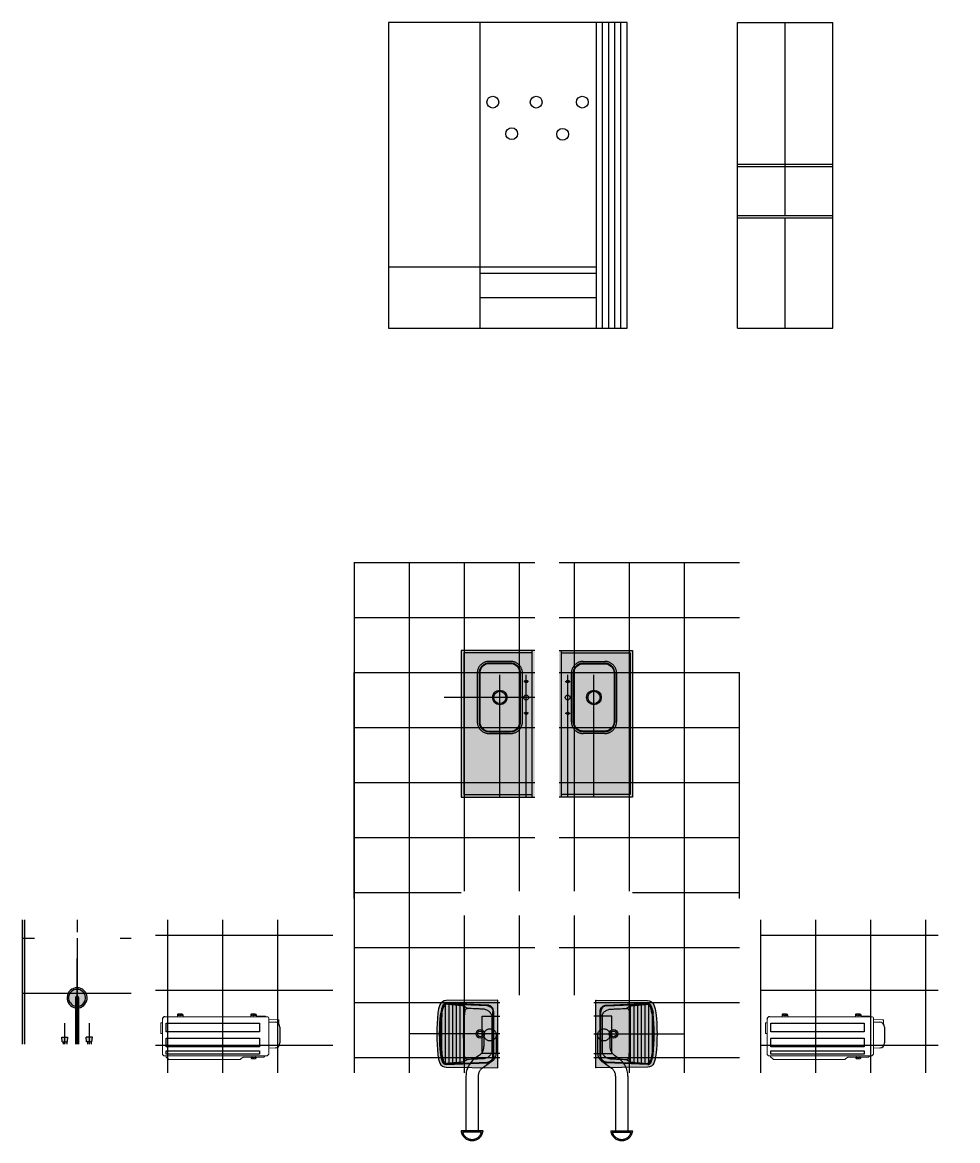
# Model space of a CAD drawing. Header units: millimetres. Extents: x -16.5 to 79.8, y -29.3 to 65.7.
# Drawn here: x -4.29 to 3.36, y -8.5 to 0.64 of the extents above; entities that cross this region are included whole.
import ezdxf

# ---------------------------------------------------------------- set-up
doc = ezdxf.new("R2010")
doc.units = ezdxf.units.MM
doc.header["$LTSCALE"] = 20
doc.linetypes.add('HIDDEN', pattern=[0.375, 0.25, -0.125])
for name, color, linetype in [('00 - ARQ-STA - FOLHA', 5, 'Continuous'), ('Arco-Condensadora', 3, 'Continuous'), ('ARQ-STA - MOBILIÁRIO_GERAL', 251, 'Continuous'), ('ARQ-STA - PISO', 1, 'Continuous'), ('ARQ-STA - PISOS_APARTAMENTOS - BANHEIROS', 8, 'Continuous')]:
    doc.layers.add(name, color=color, linetype=linetype)

# ---------------------------------------------------------------- blocks, each defined once
blk = doc.blocks.new('COND 31.000')
at = {"layer": 'Arco-Condensadora', "color": 8, "linetype": 'Continuous', "lineweight": 5}
for p, q in [((-0.0902, 0.1927), (-0.0902, -0.1003)), ((-0.0798, 0.2072), (-0.0889, 0.1962)), ((0.7679, 0.2094), (-0.0749, 0.2094)), ((-0.0521, 0.2173), (-0.0565, 0.2112)), ((0.1198, 0.2186), (-0.0486, 0.2186)), ((0.0116, 0.2222), (0.0116, 0.2186)), ((0.0216, 0.2322), (0.0485, 0.2322)), ((0.0216, 0.2212), (0.0485, 0.2212)), ((0.0585, 0.2222), (0.0585, 0.2186)), ((0.1395, 0.2344), (0.1198, 0.2186)), ((0.721, 0.2397), (0.1527, 0.2397)), ((0.6947, 0.2397), (0.6951, 0.2397)), ((0.7342, 0.2344), (0.7508, 0.2199)), ((0.7513, 0.2186), (0.7517, 0.2098)), ((0.7798, 0.1976), (0.7728, 0.2072)), ((0.7811, -0.0906), (0.7811, 0.1936)), ((-0.0902, 0.1453), (-0.1416, 0.1436)), ((0.7908, 0.0252), (0.7811, 0.0252)), ((0.7938, -0.0591), (0.7938, 0.0222)), ((-0.171, -0.0515), (-0.171, -0.0849)), ((-0.1706, -0.0853), (-0.1618, -0.0857)), ((-0.1618, -0.0857), (-0.0902, -0.0879)), ((-0.1416, -0.066), (-0.0902, -0.0678)), ((0.7811, -0.0621), (0.7908, -0.0621)), ((-0.0802, -0.1103), (0.7609, -0.1103)), ((-0.0609, -0.1151), (-0.0657, -0.1103)), ((-0.0609, -0.1151), (0.0116, -0.1151)), ((0.0116, -0.1258), (0.0116, -0.1103)), ((0.0216, -0.1248), (0.0485, -0.1248)), ((0.0216, -0.1358), (0.0485, -0.1358)), ((0.0585, -0.1258), (0.0585, -0.1103)), ((0.6113, -0.1258), (0.6113, -0.1103)), ((0.6213, -0.1248), (0.6482, -0.1248)), ((0.6213, -0.1358), (0.6482, -0.1358)), ((0.6582, -0.1258), (0.6582, -0.1103))]:
    blk.add_line(p, q, dxfattribs=at)
at = {"layer": 'Arco-Condensadora', "color": 8}
blk.add_line((-0.1802, -0.026), (-0.1802, 0.1036), dxfattribs=at)
for points in [[(0.7511, 0.169), (-0.0131, 0.169), (-0.0131, 0.1954), (0.7511, 0.1954)], [(0.7511, 0.0638), (-0.0131, 0.0638), (-0.0131, 0.1354), (0.7511, 0.1354)], [(0.7511, -0.0588), (-0.0131, -0.0588), (-0.0131, 0.0128), (0.7511, 0.0128)]]:
    blk.add_lwpolyline(points, close=True, dxfattribs=at)
at = {"layer": 'Arco-Condensadora', "color": 8, "linetype": 'Continuous', "lineweight": 5}
for points in [[(0.6872, 0.2397), (0.6886, 0.2397), (0.6907, 0.2397)], [(0.6907, 0.2397), (0.6921, 0.2397)], [(0.6921, 0.2397), (0.6929, 0.2397)], [(0.6929, 0.2397), (0.6943, 0.2397)], [(0.6943, 0.2397), (0.6951, 0.2397)], [(0.6951, 0.2397), (0.6991, 0.2397)], [(0.6991, 0.2397), (0.7008, 0.2397)], [(0.7008, 0.2397), (0.7026, 0.2397)], [(0.7026, 0.2397), (0.7048, 0.2397)], [(0.7048, 0.2397), (0.7065, 0.2397)], [(0.7065, 0.2397), (0.7083, 0.2397)]]:
    blk.add_lwpolyline(points, dxfattribs=at)
at = {"layer": 'Arco-Condensadora', "color": 8}
for centre, radius in [((0.02, 0.2212), 0.0035), ((0.05, 0.2212), 0.0035), ((0.02, -0.1248), 0.0035), ((0.035, -0.1248), 0.006), ((0.05, -0.1248), 0.0035), ((0.6198, -0.1248), 0.0035), ((0.6348, -0.1248), 0.006), ((0.6498, -0.1248), 0.0035)]:
    blk.add_circle(centre, radius, dxfattribs=at)
at = {"layer": 'Arco-Condensadora', "color": 8, "linetype": 'Continuous', "lineweight": 5}
for centre, radius, start, end in [((0.0216, 0.2222), 0.01, 90, 180), ((0.0485, 0.2222), 0.01, 0, 90), ((0.7908, 0.0222), 0.003, 0, 90), ((0.7908, -0.0591), 0.003, 270, 0), ((-0.0802, -0.1003), 0.01, 180, 270), ((0.0216, -0.1258), 0.01, 180, 270), ((0.0485, -0.1258), 0.01, 270, 0), ((0.6213, -0.1258), 0.01, 180, 270), ((0.6482, -0.1258), 0.01, 270, 0)]:
    blk.add_arc(centre, radius, start, end, dxfattribs=at)
at = {"layer": 'Arco-Condensadora', "color": 8}
for centre, radius, start, end in [((0.035, 0.2212), 0.006, 334.40406, 205.59594), ((-0.1402, 0.1036), 0.04, 91.97493, 180), ((-0.1402, -0.026), 0.04, 180, 268.04193), ((0.7611, -0.0903), 0.02, 269.58263, 359.15817)]:
    blk.add_arc(centre, radius, start, end, dxfattribs=at)
at = {"layer": 'Arco-Condensadora', "color": 8, "linetype": 'Continuous', "lineweight": 5}
for points in [[(-0.0902, 0.1927), (-0.0902, 0.1941), (-0.0898, 0.1954), (-0.0889, 0.1962)], [(-0.0798, 0.2072), (-0.0785, 0.2085), (-0.0767, 0.2094), (-0.0749, 0.2094)], [(-0.0798, 0.2072), (-0.0798, 0.2072), (-0.0793, 0.2076), (-0.0793, 0.2076)], [(-0.0565, 0.2112), (-0.0574, 0.2098), (-0.0587, 0.2094), (-0.06, 0.2094)], [(-0.0521, 0.2173), (-0.0513, 0.2182), (-0.05, 0.2186), (-0.0486, 0.2186)], [(0.1395, 0.2344), (0.143, 0.2379), (0.1478, 0.2397), (0.1527, 0.2397)], [(0.721, 0.2397), (0.7258, 0.2397), (0.7302, 0.2379), (0.7342, 0.2344)], [(0.7508, 0.2199), (0.7513, 0.2195), (0.7513, 0.2191), (0.7513, 0.2186)], [(0.7517, 0.2098), (0.7517, 0.2098), (0.7513, 0.2094), (0.7513, 0.2094)], [(0.7679, 0.2094), (0.7697, 0.2094), (0.7714, 0.2085), (0.7728, 0.2072)], [(0.7798, 0.1976), (0.7807, 0.1962), (0.7811, 0.1949), (0.7811, 0.1936)], [(-0.1706, -0.0853), (-0.1706, -0.0853), (-0.171, -0.0849), (-0.171, -0.0849)]]:
    blk.add_open_spline(points, degree=3, dxfattribs=at)
blk = doc.blocks.new('MS - L1A - PRE - TOB - TIPO_1_AO_16 - MOBILIÁRIO - LAYOUT_GERAL')
at = {"layer": 'ARQ-STA - MOBILIÁRIO_GERAL'}
h = blk.add_hatch(color=255, dxfattribs=at)
h.dxf.hatch_style = 1
h.paths.add_polyline_path([(3319.4768, 1265.5163), (3320.0768, 1265.5163), (3320.0768, 1266.7163), (3319.4768, 1266.7163)])
h = blk.add_hatch(color=255, dxfattribs=at)
h.dxf.hatch_style = 1
h.paths.add_polyline_path([(3320.8766, 1265.5163), (3320.2766, 1265.5163), (3320.2766, 1266.7163), (3320.8766, 1266.7163)])
h = blk.add_hatch(color=255, dxfattribs=at)
h.dxf.hatch_style = 1
h.paths.add_polyline_path([(3315.9068, 1263.4963), (3315.8868, 1263.4963), (3315.8868, 1264.5113), (3315.9068, 1264.5113)])
edge = h.paths.add_edge_path()
edge.add_line((3316.3222, 1263.4963), (3316.3465, 1263.4963))
edge.add_line((3316.3465, 1263.4963), (3316.3465, 1263.7925))
edge.add_arc((3316.3343, 1263.8741), 0.0825, 278.48007, 621.51993)
edge.add_line((3316.3222, 1263.7925), (3316.3222, 1263.4963))
h.paths.add_polyline_path([(3316.4193, 1263.4963), (3316.4193, 1263.5137), (3316.4125, 1263.5137), (3316.4097, 1263.5537), (3316.4596, 1263.5537), (3316.4561, 1263.5137), (3316.4493, 1263.5137), (3316.4493, 1263.4963)])
h.paths.add_polyline_path([(3316.2194, 1263.4963), (3316.2494, 1263.4963), (3316.2494, 1263.5137), (3316.2562, 1263.5137), (3316.259, 1263.5537), (3316.2091, 1263.5537), (3316.2126, 1263.5137), (3316.2194, 1263.5137)])
h.paths.add_polyline_path([(3324.4666, 1263.4963), (3324.4466, 1263.4963), (3324.4466, 1264.5113), (3324.4666, 1264.5113)])
h.paths.add_polyline_path([(3324.1041, 1263.4963), (3324.1041, 1263.5137), (3324.0973, 1263.5137), (3324.0945, 1263.5537), (3324.1443, 1263.5537), (3324.1409, 1263.5137), (3324.1341, 1263.5137), (3324.1341, 1263.4963)])
edge = h.paths.add_edge_path()
edge.add_line((3324.0069, 1263.4963), (3324.0313, 1263.4963))
edge.add_line((3324.0313, 1263.4963), (3324.0313, 1263.7925))
edge.add_arc((3324.0191, 1263.8741), 0.0825, 278.48007, 621.51993)
edge.add_line((3324.0069, 1263.7925), (3324.0069, 1263.4963))
h.paths.add_polyline_path([(3323.9041, 1263.4963), (3323.9341, 1263.4963), (3323.9341, 1263.5137), (3323.9409, 1263.5137), (3323.9438, 1263.5537), (3323.8939, 1263.5537), (3323.8973, 1263.5137), (3323.9041, 1263.5137)])
h = blk.add_hatch(color=255, dxfattribs=at)
h.dxf.hatch_style = 1
h.paths.add_polyline_path([(3319.3534, 1263.8513, 0.299367), (3319.3019, 1263.8168, 0.073835), (3319.2849, 1263.7508, 0.052168), (3319.2849, 1263.4068, 0.073835), (3319.3019, 1263.3408, 0.299367), (3319.3534, 1263.3063), (3319.7746, 1263.3028, 0.416631), (3319.7767, 1263.3049), (3319.7767, 1263.8527, 0.416631), (3319.7746, 1263.8547)])
h = blk.add_hatch(color=255, dxfattribs=at)
h.dxf.hatch_style = 1
h.paths.add_polyline_path([(3321, 1263.8513, -0.299367), (3321.0515, 1263.8168, -0.073835), (3321.0685, 1263.7508, -0.052168), (3321.0685, 1263.4068, -0.073835), (3321.0515, 1263.3408, -0.299367), (3321, 1263.3063), (3320.5788, 1263.3028, -0.416631), (3320.5767, 1263.3049), (3320.5767, 1263.8527, -0.416631), (3320.5788, 1263.8547)])
at = {"layer": 'ARQ-STA - MOBILIÁRIO_GERAL', "linetype": 'HIDDEN', "ltscale": 0.2}
for p, q in [((3316.3343, 1263.4963), (3316.3343, 1264.1963)), ((3319.7917, 1263.5788), (3319.0567, 1263.5788)), ((3320.5617, 1263.5788), (3321.2967, 1263.5788))]:
    blk.add_line(p, q, dxfattribs=at)
at = {"layer": 'ARQ-STA - MOBILIÁRIO_GERAL'}
for p, q in [((3316.3222, 1263.8763), (3316.3222, 1263.4963)), ((3316.3465, 1263.8763), (3316.3465, 1263.4963)), ((3319.3456, 1263.8197), (3319.3456, 1263.3379)), ((3319.6902, 1263.8088), (3319.3518, 1263.8235)), ((3319.6904, 1263.8149), (3319.3521, 1263.8297)), ((3319.3756, 1263.8198), (3319.3756, 1263.3378)), ((3319.4056, 1263.8171), (3319.4056, 1263.3404)), ((3319.4356, 1263.8144), (3319.4356, 1263.3431)), ((3319.4656, 1263.8118), (3319.4656, 1263.3458)), ((3319.4956, 1263.8076), (3319.4956, 1263.35)), ((3320.663, 1263.8149), (3321.0013, 1263.8297)), ((3320.6633, 1263.8088), (3321.0016, 1263.8235)), ((3320.8579, 1263.8076), (3320.8579, 1263.35)), ((3320.8879, 1263.8118), (3320.8879, 1263.3458)), ((3320.9179, 1263.8144), (3320.9179, 1263.3431)), ((3320.9479, 1263.8171), (3320.9479, 1263.3404)), ((3320.9779, 1263.8198), (3320.9779, 1263.3378)), ((3321.0079, 1263.8197), (3321.0079, 1263.3379)), ((3319.3156, 1263.7146), (3319.3156, 1263.443)), ((3319.7353, 1263.397), (3319.7353, 1263.7605)), ((3319.7415, 1263.397), (3319.7415, 1263.7605)), ((3320.6119, 1263.397), (3320.6119, 1263.7605)), ((3320.6181, 1263.397), (3320.6181, 1263.7605)), ((3321.0379, 1263.7146), (3321.0379, 1263.443)), ((3316.2126, 1263.5137), (3316.2091, 1263.5537)), ((3316.2091, 1263.5537), (3316.259, 1263.5537)), ((3316.2126, 1263.5137), (3316.2562, 1263.5137)), ((3316.2194, 1263.5137), (3316.2194, 1263.4963)), ((3316.2494, 1263.5137), (3316.2494, 1263.4963)), ((3316.2562, 1263.5137), (3316.259, 1263.5537)), ((3316.4125, 1263.5137), (3316.4097, 1263.5537)), ((3316.4596, 1263.5537), (3316.4097, 1263.5537)), ((3316.4561, 1263.5137), (3316.4125, 1263.5137)), ((3316.4193, 1263.5137), (3316.4193, 1263.4963)), ((3316.4493, 1263.5137), (3316.4493, 1263.4963)), ((3316.4561, 1263.5137), (3316.4596, 1263.5537)), ((3319.3518, 1263.334), (3319.6902, 1263.3488)), ((3319.3521, 1263.3279), (3319.6904, 1263.3426)), ((3321.0013, 1263.3279), (3320.663, 1263.3426)), ((3321.0016, 1263.334), (3320.6633, 1263.3488))]:
    blk.add_line(p, q, dxfattribs=at)
at = {"layer": 'ARQ-STA - MOBILIÁRIO_GERAL', "linetype": 'HIDDEN', "ltscale": 0.1}
for p, q in [((3319.7917, 1263.5788), (3319.4242, 1263.5788)), ((3320.5617, 1263.5788), (3320.9292, 1263.5788))]:
    blk.add_line(p, q, dxfattribs=at)
at = {"layer": 'ARQ-STA - MOBILIÁRIO_GERAL'}
for points in [[(3320.0768, 1266.7163), (3319.4768, 1266.7163), (3319.4768, 1265.5163), (3320.0768, 1265.5163)], [(3320.0568, 1265.5163), (3320.0568, 1266.7162)], [(3320.2766, 1266.7163), (3320.8766, 1266.7163), (3320.8766, 1265.5163), (3320.2766, 1265.5163)], [(3320.2966, 1265.5163), (3320.2966, 1266.7162)], [(3320.0566, 1266.6963), (3319.4968, 1266.6963), (3319.4968, 1265.5363), (3320.0568, 1265.5363)], [(3320.2968, 1266.6963), (3320.8566, 1266.6963), (3320.8566, 1265.5363), (3320.2966, 1265.5363)], [(3315.8868, 1263.4963), (3315.8868, 1264.5113)], [(3315.9068, 1263.4963), (3315.9068, 1264.5113)], [(3319.7258, 1263.7313), (3319.7258, 1263.4263)], [(3320.6277, 1263.7313), (3320.6277, 1263.4263)]]:
    blk.add_lwpolyline(points, dxfattribs=at)
at = {"layer": 'ARQ-STA - MOBILIÁRIO_GERAL', "linetype": 'HIDDEN', "ltscale": 0.2}
for points in [[(3319.7918, 1265.5163), (3319.7918, 1266.7163)], [(3320.0068, 1265.5163), (3320.0068, 1266.7163)], [(3320.3466, 1265.5163), (3320.3466, 1266.7163)], [(3320.5616, 1265.5163), (3320.5616, 1266.7163)], [(3320.0767, 1266.3313), (3319.3367, 1266.3313)], [(3319.7918, 1263.4189), (3319.6468, 1263.4189), (3319.6468, 1263.7239), (3319.7919, 1263.7239)], [(3320.5617, 1263.4189), (3320.7067, 1263.4189), (3320.7067, 1263.7239), (3320.5616, 1263.7239)], [(3316.2341, 1263.4963), (3316.2341, 1263.6663)], [(3316.4346, 1263.4963), (3316.4346, 1263.6663)]]:
    blk.add_lwpolyline(points, dxfattribs=at)
for points in [[(3319.6068, 1266.5294), (3319.6068, 1266.133, 0.414214), (3319.7036, 1266.0362), (3319.88, 1266.0362, 0.414214), (3319.9768, 1266.133), (3319.9768, 1266.5294, 0.414214), (3319.88, 1266.6262), (3319.7036, 1266.6262, 0.414214)], [(3319.6218, 1266.5294), (3319.6218, 1266.133, 0.414214), (3319.7036, 1266.0512), (3319.88, 1266.0512, 0.414214), (3319.9618, 1266.133), (3319.9618, 1266.5294, 0.414214), (3319.88, 1266.6112), (3319.7036, 1266.6112, 0.414214)], [(3320.7466, 1266.5294), (3320.7466, 1266.133, -0.414214), (3320.6498, 1266.0362), (3320.4734, 1266.0362, -0.414214), (3320.3766, 1266.133), (3320.3766, 1266.5294, -0.414214), (3320.4734, 1266.6262), (3320.6498, 1266.6262, -0.414214)], [(3320.7316, 1266.5294), (3320.7316, 1266.133, -0.414214), (3320.6498, 1266.0512), (3320.4734, 1266.0512, -0.414214), (3320.3916, 1266.133), (3320.3916, 1266.5294, -0.414214), (3320.4734, 1266.6112), (3320.6498, 1266.6112, -0.414214)]]:
    blk.add_lwpolyline(points, format="xyb", close=True, dxfattribs=at)
at = {"layer": 'ARQ-STA - MOBILIÁRIO_GERAL'}
for points in [[(3319.6268, 1266.5294), (3319.6268, 1266.133, 0.414214), (3319.7036, 1266.0562), (3319.88, 1266.0562, 0.414214), (3319.9568, 1266.133), (3319.9568, 1266.5294, 0.414214), (3319.88, 1266.6062), (3319.7036, 1266.6062, 0.414214)], [(3320.7266, 1266.5294), (3320.7266, 1266.133, -0.414214), (3320.6498, 1266.0562), (3320.4734, 1266.0562, -0.414214), (3320.3966, 1266.133), (3320.3966, 1266.5294, -0.414214), (3320.4734, 1266.6062), (3320.6498, 1266.6062, -0.414214)]]:
    blk.add_lwpolyline(points, format="xyb", close=True, dxfattribs=at)
at = {"layer": 'ARQ-STA - MOBILIÁRIO_GERAL', "linetype": 'HIDDEN', "ltscale": 0.1}
for points in [[(3320.0268, 1266.4612), (3319.9868, 1266.4612)], [(3320.3266, 1266.4612), (3320.3666, 1266.4612)], [(3320.0268, 1266.2012), (3319.9868, 1266.2012)], [(3320.3266, 1266.2012), (3320.3666, 1266.2012)]]:
    blk.add_lwpolyline(points, dxfattribs=at)
at = {"layer": 'ARQ-STA - MOBILIÁRIO_GERAL'}
for points in [[(3319.7767, 1263.3049), (3319.7767, 1263.8485), (3319.7767, 1263.8527, 0.416631), (3319.7746, 1263.8547), (3319.3534, 1263.8513, 0.299367), (3319.3019, 1263.8168, 0.073835), (3319.2849, 1263.7508, 0.052168), (3319.2849, 1263.4068, 0.073835), (3319.3019, 1263.3408, 0.299367), (3319.3534, 1263.3063), (3319.7746, 1263.3028, 0.416631), (3319.7767, 1263.3049)], [(3320.5767, 1263.3049), (3320.5767, 1263.8485), (3320.5767, 1263.8527, -0.416631), (3320.5788, 1263.8547), (3321, 1263.8513, -0.299367), (3321.0515, 1263.8168, -0.073835), (3321.0685, 1263.7508, -0.052168), (3321.0685, 1263.4068, -0.073835), (3321.0515, 1263.3408, -0.299367), (3321, 1263.3063), (3320.5788, 1263.3028, -0.416631), (3320.5767, 1263.3049)]]:
    blk.add_lwpolyline(points, format="xyb", dxfattribs=at)
at = {"layer": 'ARQ-STA - MOBILIÁRIO_GERAL', "linetype": 'HIDDEN', "ltscale": 0.5}
for points in [[(3319.6617, 1263.5788), (3319.6617, 1263.4755, -0.243666), (3319.625, 1263.4047), (3319.5909, 1263.3806, 0.243666), (3319.5147, 1263.2336), (3319.5147, 1262.7863)], [(3319.7617, 1263.5788), (3319.7617, 1263.4202, -0.243666), (3319.7278, 1263.3549), (3319.6486, 1263.2989, 0.243666), (3319.6147, 1263.2336), (3319.6147, 1262.7863)], [(3320.5918, 1263.5788), (3320.5918, 1263.4202, 0.243666), (3320.6256, 1263.3549), (3320.7048, 1263.2989, -0.243666), (3320.7387, 1263.2336), (3320.7387, 1262.7863)], [(3320.6918, 1263.5788), (3320.6918, 1263.4755, 0.243666), (3320.7284, 1263.4047), (3320.7625, 1263.3806, -0.243666), (3320.8387, 1263.2336), (3320.8387, 1262.7863)]]:
    blk.add_lwpolyline(points, format="xyb", dxfattribs=at)
for points in [[(3319.6542, 1262.7863), (3319.4753, 1262.7863, 0.894427)], [(3319.6422, 1262.7761), (3319.4873, 1262.7761, 0.774597)], [(3320.6992, 1262.7863), (3320.8781, 1262.7863, -0.894427)], [(3320.7112, 1262.7761), (3320.8662, 1262.7761, -0.774597)]]:
    blk.add_lwpolyline(points, format="xyb", close=True, dxfattribs=at)
at = {"layer": 'ARQ-STA - MOBILIÁRIO_GERAL', "ltscale": 5}
for centre, radius in [((3320.0068, 1266.4612), 0.011), ((3320.3466, 1266.4612), 0.011), ((3319.7918, 1266.3312), 0.06), ((3319.7918, 1266.3312), 0.05), ((3320.0068, 1266.3312), 0.02), ((3320.3466, 1266.3312), 0.02), ((3320.5616, 1266.3312), 0.06), ((3320.5616, 1266.3312), 0.05), ((3320.0068, 1266.2012), 0.011), ((3320.3466, 1266.2012), 0.011), ((3319.632, 1263.5788), 0.0352), ((3319.632, 1263.5788), 0.0233), ((3320.7214, 1263.5788), 0.0352), ((3320.7214, 1263.5788), 0.0233)]:
    blk.add_circle(centre, radius, dxfattribs=at)
at = {"layer": 'ARQ-STA - MOBILIÁRIO_GERAL', "linetype": 'HIDDEN', "ltscale": 0.5}
for centre in [(3319.7118, 1263.5714), (3320.6416, 1263.5714)]:
    blk.add_circle(centre, 0.05, dxfattribs=at)
at = {"layer": 'ARQ-STA - MOBILIÁRIO_GERAL'}
for centre, radius, start, end in [((3316.3343, 1263.8741), 0.0825, 278.48007, 261.51993), ((3316.3343, 1263.8741), 0.0693, 280.11803, 259.88197), ((3316.3343, 1263.8763), 0.0122, 0, 180)]:
    blk.add_arc(centre, radius, start, end, dxfattribs=at)
for centre, major_axis, ratio, start_param, end_param in [((3319.3538, 1263.8012), (-0.0111, -0.0174), 0.974341, -2.606198, -1.425261), ((3320.8282, 1263.7673), (0.0116, -0.0171), 0.976387, 7.389968, 8.864356), ((3319.3538, 1263.3564), (-0.0111, 0.0174), 0.974341, 1.425261, 2.606198), ((3320.8282, 1263.3903), (0.0116, 0.0171), 0.976387, 3.702014, 5.176402)]:
    blk.add_ellipse(centre, major_axis=major_axis, ratio=ratio, start_param=start_param, end_param=end_param, dxfattribs=at)
at = {"layer": 'ARQ-STA - MOBILIÁRIO_GERAL', "extrusion": (0, 0, -1)}
for centre, major_axis, ratio, start_param, end_param in [((3319.5253, 1263.7673), (-0.0116, -0.0171), 0.976387, 7.389968, 8.864356), ((3320.9996, 1263.8012), (0.0111, -0.0174), 0.974341, -2.606198, -1.425261), ((3319.5253, 1263.3903), (-0.0116, 0.0171), 0.976387, 3.702014, 5.176402), ((3320.9996, 1263.3564), (0.0111, 0.0174), 0.974341, 1.425261, 2.606198)]:
    blk.add_ellipse(centre, major_axis=major_axis, ratio=ratio, start_param=start_param, end_param=end_param, dxfattribs=at)
at = {"layer": 'ARQ-STA - MOBILIÁRIO_GERAL'}
for points in [[(3319.3266, 1263.8144), (3319.3169, 1263.7934), (3319.3109, 1263.7714), (3319.3085, 1263.7484)], [(3319.3354, 1263.8093), (3319.3325, 1263.8028), (3319.3299, 1263.7961), (3319.3278, 1263.7893)], [(3319.3963, 1263.8179), (3319.3824, 1263.8192), (3319.3686, 1263.8204), (3319.3547, 1263.8217)], [(3320.9571, 1263.8179), (3320.971, 1263.8192), (3320.9849, 1263.8204), (3320.9987, 1263.8217)], [(3321.018, 1263.8093), (3321.0209, 1263.8028), (3321.0235, 1263.7961), (3321.0257, 1263.7893)], [(3321.0269, 1263.8144), (3321.0365, 1263.7934), (3321.0426, 1263.7714), (3321.045, 1263.7484)], [(3319.3085, 1263.4091), (3319.2966, 1263.5222), (3319.2966, 1263.6353), (3319.3085, 1263.7484)], [(3321.045, 1263.4091), (3321.0568, 1263.5222), (3321.0568, 1263.6353), (3321.045, 1263.7484)], [(3319.3266, 1263.3432), (3319.3169, 1263.3642), (3319.3109, 1263.3861), (3319.3085, 1263.4091)], [(3321.0269, 1263.3432), (3321.0365, 1263.3642), (3321.0426, 1263.3861), (3321.045, 1263.4091)], [(3319.3354, 1263.3482), (3319.3325, 1263.3548), (3319.3299, 1263.3615), (3319.3278, 1263.3683)], [(3319.3963, 1263.3396), (3319.3824, 1263.3384), (3319.3686, 1263.3371), (3319.3547, 1263.3359)], [(3320.9571, 1263.3396), (3320.971, 1263.3384), (3320.9849, 1263.3371), (3320.9987, 1263.3359)], [(3321.018, 1263.3482), (3321.0209, 1263.3548), (3321.0235, 1263.3615), (3321.0257, 1263.3683)]]:
    blk.add_open_spline(points, degree=3, dxfattribs=at)
for points, knots in [([(3319.3144, 1263.7478), (3319.3156, 1263.7589), (3319.3177, 1263.7699), (3319.3236, 1263.7913), (3319.3274, 1263.8017), (3319.332, 1263.8118)], [0, 0, 0, 0, 0.5, 0.5, 1, 1, 1, 1]), ([(3319.3187, 1263.7478), (3319.3194, 1263.7549), (3319.3205, 1263.7619), (3319.3235, 1263.7758), (3319.3254, 1263.7826), (3319.3278, 1263.7893)], [0, 0, 0, 0, 0.5, 0.5, 1, 1, 1, 1]), ([(3319.3521, 1263.8297), (3319.3468, 1263.8299), (3319.3415, 1263.8286), (3319.3324, 1263.8232), (3319.3288, 1263.8192), (3319.3266, 1263.8144)], [0, 0, 0, 0, 0.5, 0.5, 1, 1, 1, 1]), ([(3319.332, 1263.8118), (3319.3338, 1263.8156), (3319.3366, 1263.8187), (3319.3436, 1263.8228), (3319.3477, 1263.8237), (3319.3518, 1263.8235)], [0, 0, 0, 0, 0.5, 0.5, 1, 1, 1, 1]), ([(3319.4734, 1263.8111), (3319.4606, 1263.8122), (3319.4478, 1263.8134), (3319.4349, 1263.8145), (3319.4349, 1263.8145), (3319.422, 1263.8157), (3319.4091, 1263.8168), (3319.3963, 1263.8179)], [0, 0, 0, 0, 0.497868, 0.497868, 0.5, 0.5, 1, 1, 1, 1]), ([(3319.4987, 1263.8064), (3319.4959, 1263.8077), (3319.4928, 1263.8085), (3319.4866, 1263.8095), (3319.4842, 1263.8099), (3319.4791, 1263.8105), (3319.4763, 1263.8108), (3319.4734, 1263.8111)], [0, 0, 0, 0, 0.5, 0.5, 0.75, 0.75, 1, 1, 1, 1]), ([(3319.5261, 1263.7878), (3319.5252, 1263.7884), (3319.5243, 1263.789), (3319.5205, 1263.7916), (3319.5177, 1263.7935), (3319.5106, 1263.7983), (3319.5063, 1263.8012), (3319.5009, 1263.8048), (3319.4998, 1263.8056), (3319.4987, 1263.8064)], [0, 0, 0, 0, 0.10177, 0.10177, 0.411463, 0.411463, 0.876003, 0.876003, 1, 1, 1, 1]), ([(3319.656, 1263.7816), (3319.6452, 1263.7821), (3319.6343, 1263.7826), (3319.6127, 1263.7835), (3319.6018, 1263.784), (3319.5694, 1263.7855), (3319.5477, 1263.7866), (3319.5261, 1263.7878)], [0, 0, 0, 0, 0.25, 0.25, 0.5, 0.5, 1, 1, 1, 1]), ([(3319.7258, 1263.7313), (3319.724, 1263.7357), (3319.7218, 1263.7399), (3319.7167, 1263.7482), (3319.7135, 1263.7523), (3319.7066, 1263.7599), (3319.7028, 1263.7633), (3319.6946, 1263.7693), (3319.6902, 1263.772), (3319.6809, 1263.7764), (3319.6762, 1263.7781), (3319.6687, 1263.78), (3319.6662, 1263.7805), (3319.6611, 1263.7812), (3319.6585, 1263.7815), (3319.656, 1263.7816)], [0.2588876, 0.2588876, 0.2588876, 0.2588876, 0.375, 0.375, 0.5, 0.5, 0.625, 0.625, 0.75, 0.75, 0.875, 0.875, 0.9375, 0.9375, 1, 1, 1, 1]), ([(3319.6902, 1263.8088), (3319.6962, 1263.8085), (3319.7023, 1263.807), (3319.7106, 1263.8032), (3319.7132, 1263.8017), (3319.7181, 1263.7981), (3319.7204, 1263.796), (3319.7266, 1263.7894), (3319.7298, 1263.7841), (3319.7331, 1263.7756), (3319.7339, 1263.7727), (3319.7347, 1263.7681), (3319.7349, 1263.7666), (3319.7352, 1263.7636), (3319.7353, 1263.7621), (3319.7353, 1263.7605)], [0, 0, 0, 0, 0.25, 0.25, 0.375, 0.375, 0.5, 0.5, 0.75, 0.75, 0.875, 0.875, 0.9375, 0.9375, 1, 1, 1, 1]), ([(3319.7415, 1263.7605), (3319.7415, 1263.7675), (3319.7402, 1263.7744), (3319.7353, 1263.7871), (3319.7315, 1263.7931), (3319.7246, 1263.8006), (3319.722, 1263.8029), (3319.7164, 1263.8069), (3319.7135, 1263.8086), (3319.7072, 1263.8115), (3319.7039, 1263.8127), (3319.6973, 1263.8143), (3319.6939, 1263.8148), (3319.6904, 1263.8149)], [0, 0, 0, 0, 0.25, 0.25, 0.5, 0.5, 0.625, 0.625, 0.75, 0.75, 0.875, 0.875, 1, 1, 1, 1]), ([(3320.6119, 1263.7605), (3320.6119, 1263.7675), (3320.6132, 1263.7744), (3320.6182, 1263.7871), (3320.6219, 1263.7931), (3320.6289, 1263.8006), (3320.6315, 1263.8029), (3320.637, 1263.8069), (3320.64, 1263.8086), (3320.6462, 1263.8115), (3320.6495, 1263.8127), (3320.6561, 1263.8143), (3320.6595, 1263.8148), (3320.663, 1263.8149)], [0, 0, 0, 0, 0.25, 0.25, 0.5, 0.5, 0.625, 0.625, 0.75, 0.75, 0.875, 0.875, 1, 1, 1, 1]), ([(3320.6633, 1263.8088), (3320.6572, 1263.8085), (3320.6511, 1263.807), (3320.6429, 1263.8032), (3320.6402, 1263.8017), (3320.6353, 1263.7981), (3320.633, 1263.796), (3320.6269, 1263.7894), (3320.6236, 1263.7841), (3320.6203, 1263.7756), (3320.6195, 1263.7727), (3320.6187, 1263.7681), (3320.6185, 1263.7666), (3320.6182, 1263.7636), (3320.6181, 1263.7621), (3320.6181, 1263.7605)], [0, 0, 0, 0, 0.25, 0.25, 0.375, 0.375, 0.5, 0.5, 0.75, 0.75, 0.875, 0.875, 0.9375, 0.9375, 1, 1, 1, 1]), ([(3320.6277, 1263.7313), (3320.6294, 1263.7357), (3320.6316, 1263.7399), (3320.6368, 1263.7482), (3320.6399, 1263.7523), (3320.6468, 1263.7599), (3320.6506, 1263.7633), (3320.6588, 1263.7693), (3320.6632, 1263.772), (3320.6725, 1263.7764), (3320.6773, 1263.7781), (3320.6847, 1263.78), (3320.6872, 1263.7805), (3320.6923, 1263.7812), (3320.6949, 1263.7815), (3320.6974, 1263.7816)], [0.2588876, 0.2588876, 0.2588876, 0.2588876, 0.375, 0.375, 0.5, 0.5, 0.625, 0.625, 0.75, 0.75, 0.875, 0.875, 0.9375, 0.9375, 1, 1, 1, 1]), ([(3320.6974, 1263.7816), (3320.7082, 1263.7821), (3320.7191, 1263.7826), (3320.7407, 1263.7835), (3320.7516, 1263.784), (3320.7841, 1263.7855), (3320.8057, 1263.7866), (3320.8273, 1263.7878)], [0, 0, 0, 0, 0.25, 0.25, 0.5, 0.5, 1, 1, 1, 1]), ([(3320.8273, 1263.7878), (3320.8282, 1263.7884), (3320.8291, 1263.789), (3320.8329, 1263.7916), (3320.8358, 1263.7935), (3320.8429, 1263.7983), (3320.8471, 1263.8012), (3320.8525, 1263.8048), (3320.8536, 1263.8056), (3320.8548, 1263.8064)], [0, 0, 0, 0, 0.10177, 0.10177, 0.411463, 0.411463, 0.876003, 0.876003, 1, 1, 1, 1]), ([(3320.8548, 1263.8064), (3320.8575, 1263.8077), (3320.8606, 1263.8085), (3320.8668, 1263.8095), (3320.8692, 1263.8099), (3320.8744, 1263.8105), (3320.8771, 1263.8108), (3320.8801, 1263.8111)], [0, 0, 0, 0, 0.5, 0.5, 0.75, 0.75, 1, 1, 1, 1]), ([(3320.8801, 1263.8111), (3320.8928, 1263.8122), (3320.9056, 1263.8134), (3320.9185, 1263.8145), (3320.9185, 1263.8145), (3320.9314, 1263.8157), (3320.9443, 1263.8168), (3320.9571, 1263.8179)], [0, 0, 0, 0, 0.497868, 0.497868, 0.5, 0.5, 1, 1, 1, 1]), ([(3321.0013, 1263.8297), (3321.0067, 1263.8299), (3321.012, 1263.8286), (3321.021, 1263.8232), (3321.0246, 1263.8192), (3321.0269, 1263.8144)], [0, 0, 0, 0, 0.5, 0.5, 1, 1, 1, 1]), ([(3321.0214, 1263.8118), (3321.0197, 1263.8156), (3321.0168, 1263.8187), (3321.0098, 1263.8228), (3321.0057, 1263.8237), (3321.0016, 1263.8235)], [0, 0, 0, 0, 0.5, 0.5, 1, 1, 1, 1]), ([(3321.039, 1263.7478), (3321.0378, 1263.7589), (3321.0357, 1263.7699), (3321.0299, 1263.7913), (3321.0261, 1263.8017), (3321.0214, 1263.8118)], [0, 0, 0, 0, 0.5, 0.5, 1, 1, 1, 1]), ([(3321.0347, 1263.7478), (3321.034, 1263.7549), (3321.0329, 1263.7619), (3321.0299, 1263.7758), (3321.028, 1263.7826), (3321.0257, 1263.7893)], [0, 0, 0, 0, 0.5, 0.5, 1, 1, 1, 1]), ([(3319.3144, 1263.7478), (3319.3086, 1263.6916), (3319.3056, 1263.6352), (3319.3056, 1263.5224), (3319.3086, 1263.4659), (3319.3144, 1263.4097)], [0, 0, 0, 0, 0.5, 0.5, 1, 1, 1, 1]), ([(3319.3187, 1263.7478), (3319.3128, 1263.6916), (3319.3099, 1263.6351), (3319.3099, 1263.5223), (3319.3128, 1263.4659), (3319.3187, 1263.4097)], [0, 0, 0, 0, 0.5, 0.5, 1, 1, 1, 1]), ([(3319.5051, 1263.7697), (3319.5022, 1263.7379), (3319.4997, 1263.7061), (3319.4964, 1263.6425), (3319.4956, 1263.6107), (3319.4956, 1263.5788)], [0, 0, 0, 0, 0.5, 0.5, 1, 1, 1, 1]), ([(3320.8483, 1263.7697), (3320.8512, 1263.7379), (3320.8537, 1263.7061), (3320.857, 1263.6425), (3320.8579, 1263.6107), (3320.8579, 1263.5788)], [0, 0, 0, 0, 0.5, 0.5, 1, 1, 1, 1]), ([(3321.0347, 1263.7478), (3321.0406, 1263.6916), (3321.0435, 1263.6351), (3321.0435, 1263.5223), (3321.0406, 1263.4659), (3321.0347, 1263.4097)], [0, 0, 0, 0, 0.5, 0.5, 1, 1, 1, 1]), ([(3321.039, 1263.7478), (3321.0449, 1263.6916), (3321.0478, 1263.6352), (3321.0478, 1263.5224), (3321.0449, 1263.4659), (3321.039, 1263.4097)], [0, 0, 0, 0, 0.5, 0.5, 1, 1, 1, 1]), ([(3319.5051, 1263.3879), (3319.5022, 1263.4197), (3319.4997, 1263.4514), (3319.4964, 1263.515), (3319.4956, 1263.5469), (3319.4956, 1263.5788)], [0, 0, 0, 0, 0.5, 0.5, 1, 1, 1, 1]), ([(3320.8483, 1263.3879), (3320.8512, 1263.4197), (3320.8537, 1263.4514), (3320.857, 1263.515), (3320.8579, 1263.5469), (3320.8579, 1263.5788)], [0, 0, 0, 0, 0.5, 0.5, 1, 1, 1, 1]), ([(3319.3144, 1263.4097), (3319.3156, 1263.3986), (3319.3177, 1263.3876), (3319.3236, 1263.3663), (3319.3274, 1263.3559), (3319.332, 1263.3457)], [0, 0, 0, 0, 0.5, 0.5, 1, 1, 1, 1]), ([(3319.3187, 1263.4097), (3319.3194, 1263.4027), (3319.3205, 1263.3957), (3319.3235, 1263.3818), (3319.3254, 1263.3749), (3319.3278, 1263.3683)], [0, 0, 0, 0, 0.5, 0.5, 1, 1, 1, 1]), ([(3319.7258, 1263.4263), (3319.724, 1263.4219), (3319.7218, 1263.4176), (3319.7167, 1263.4093), (3319.7135, 1263.4052), (3319.7066, 1263.3977), (3319.7028, 1263.3943), (3319.6946, 1263.3882), (3319.6902, 1263.3856), (3319.6809, 1263.3812), (3319.6762, 1263.3795), (3319.6687, 1263.3776), (3319.6662, 1263.3771), (3319.6611, 1263.3763), (3319.6585, 1263.3761), (3319.656, 1263.3759)], [0.2588876, 0.2588876, 0.2588876, 0.2588876, 0.375, 0.375, 0.5, 0.5, 0.625, 0.625, 0.75, 0.75, 0.875, 0.875, 0.9375, 0.9375, 1, 1, 1, 1]), ([(3320.6277, 1263.4263), (3320.6294, 1263.4219), (3320.6316, 1263.4176), (3320.6368, 1263.4093), (3320.6399, 1263.4052), (3320.6468, 1263.3977), (3320.6506, 1263.3943), (3320.6588, 1263.3882), (3320.6632, 1263.3856), (3320.6725, 1263.3812), (3320.6773, 1263.3795), (3320.6847, 1263.3776), (3320.6872, 1263.3771), (3320.6923, 1263.3763), (3320.6949, 1263.3761), (3320.6974, 1263.3759)], [0.2588876, 0.2588876, 0.2588876, 0.2588876, 0.375, 0.375, 0.5, 0.5, 0.625, 0.625, 0.75, 0.75, 0.875, 0.875, 0.9375, 0.9375, 1, 1, 1, 1]), ([(3321.039, 1263.4097), (3321.0378, 1263.3986), (3321.0357, 1263.3876), (3321.0299, 1263.3663), (3321.0261, 1263.3559), (3321.0214, 1263.3457)], [0, 0, 0, 0, 0.5, 0.5, 1, 1, 1, 1]), ([(3321.0347, 1263.4097), (3321.034, 1263.4027), (3321.0329, 1263.3957), (3321.0299, 1263.3818), (3321.028, 1263.3749), (3321.0257, 1263.3683)], [0, 0, 0, 0, 0.5, 0.5, 1, 1, 1, 1]), ([(3319.3521, 1263.3279), (3319.3468, 1263.3276), (3319.3415, 1263.3289), (3319.3324, 1263.3343), (3319.3288, 1263.3384), (3319.3266, 1263.3432)], [0, 0, 0, 0, 0.5, 0.5, 1, 1, 1, 1]), ([(3319.332, 1263.3457), (3319.3338, 1263.342), (3319.3366, 1263.3389), (3319.3436, 1263.3348), (3319.3477, 1263.3338), (3319.3518, 1263.334)], [0, 0, 0, 0, 0.5, 0.5, 1, 1, 1, 1]), ([(3319.4734, 1263.3465), (3319.4606, 1263.3453), (3319.4478, 1263.3442), (3319.4349, 1263.3431), (3319.4349, 1263.343), (3319.422, 1263.3419), (3319.4091, 1263.3408), (3319.3963, 1263.3396)], [0, 0, 0, 0, 0.497868, 0.497868, 0.5, 0.5, 1, 1, 1, 1]), ([(3319.4987, 1263.3512), (3319.4959, 1263.3499), (3319.4928, 1263.3491), (3319.4866, 1263.348), (3319.4842, 1263.3477), (3319.4791, 1263.347), (3319.4763, 1263.3467), (3319.4734, 1263.3465)], [0, 0, 0, 0, 0.5, 0.5, 0.75, 0.75, 1, 1, 1, 1]), ([(3319.5261, 1263.3698), (3319.5252, 1263.3691), (3319.5243, 1263.3685), (3319.5205, 1263.366), (3319.5177, 1263.364), (3319.5106, 1263.3592), (3319.5063, 1263.3564), (3319.5009, 1263.3527), (3319.4998, 1263.352), (3319.4987, 1263.3512)], [0, 0, 0, 0, 0.10177, 0.10177, 0.411463, 0.411463, 0.876003, 0.876003, 1, 1, 1, 1]), ([(3319.656, 1263.3759), (3319.6452, 1263.3754), (3319.6343, 1263.375), (3319.6127, 1263.374), (3319.6018, 1263.3736), (3319.5694, 1263.3721), (3319.5477, 1263.371), (3319.5261, 1263.3698)], [0, 0, 0, 0, 0.25, 0.25, 0.5, 0.5, 1, 1, 1, 1]), ([(3319.6902, 1263.3488), (3319.6962, 1263.349), (3319.7023, 1263.3505), (3319.7106, 1263.3543), (3319.7132, 1263.3559), (3319.7181, 1263.3594), (3319.7204, 1263.3615), (3319.7266, 1263.3682), (3319.7298, 1263.3735), (3319.7342, 1263.3848), (3319.7353, 1263.3909), (3319.7353, 1263.397)], [0, 0, 0, 0, 0.25, 0.25, 0.375, 0.375, 0.5, 0.5, 0.75, 0.75, 1, 1, 1, 1]), ([(3319.7415, 1263.397), (3319.7415, 1263.3901), (3319.7402, 1263.3832), (3319.7353, 1263.3705), (3319.7315, 1263.3645), (3319.7246, 1263.357), (3319.722, 1263.3547), (3319.7164, 1263.3506), (3319.7135, 1263.3489), (3319.7072, 1263.346), (3319.7039, 1263.3449), (3319.6973, 1263.3433), (3319.6939, 1263.3428), (3319.6904, 1263.3426)], [0, 0, 0, 0, 0.25, 0.25, 0.5, 0.5, 0.625, 0.625, 0.75, 0.75, 0.875, 0.875, 1, 1, 1, 1]), ([(3320.6119, 1263.397), (3320.6119, 1263.3901), (3320.6132, 1263.3832), (3320.6182, 1263.3705), (3320.6219, 1263.3645), (3320.6289, 1263.357), (3320.6315, 1263.3547), (3320.637, 1263.3506), (3320.64, 1263.3489), (3320.6462, 1263.346), (3320.6495, 1263.3449), (3320.6561, 1263.3433), (3320.6595, 1263.3428), (3320.663, 1263.3426)], [0, 0, 0, 0, 0.25, 0.25, 0.5, 0.5, 0.625, 0.625, 0.75, 0.75, 0.875, 0.875, 1, 1, 1, 1]), ([(3320.6633, 1263.3488), (3320.6572, 1263.349), (3320.6511, 1263.3505), (3320.6429, 1263.3543), (3320.6402, 1263.3559), (3320.6353, 1263.3594), (3320.633, 1263.3615), (3320.6269, 1263.3682), (3320.6236, 1263.3735), (3320.6192, 1263.3848), (3320.6181, 1263.3909), (3320.6181, 1263.397)], [0, 0, 0, 0, 0.25, 0.25, 0.375, 0.375, 0.5, 0.5, 0.75, 0.75, 1, 1, 1, 1]), ([(3320.6974, 1263.3759), (3320.7082, 1263.3754), (3320.7191, 1263.375), (3320.7407, 1263.374), (3320.7516, 1263.3736), (3320.7841, 1263.3721), (3320.8057, 1263.371), (3320.8273, 1263.3698)], [0, 0, 0, 0, 0.25, 0.25, 0.5, 0.5, 1, 1, 1, 1]), ([(3320.8273, 1263.3698), (3320.8282, 1263.3691), (3320.8291, 1263.3685), (3320.8329, 1263.366), (3320.8358, 1263.364), (3320.8429, 1263.3592), (3320.8471, 1263.3564), (3320.8525, 1263.3527), (3320.8536, 1263.352), (3320.8548, 1263.3512)], [0, 0, 0, 0, 0.10177, 0.10177, 0.411463, 0.411463, 0.876003, 0.876003, 1, 1, 1, 1]), ([(3320.8548, 1263.3512), (3320.8575, 1263.3499), (3320.8606, 1263.3491), (3320.8668, 1263.348), (3320.8692, 1263.3477), (3320.8744, 1263.347), (3320.8771, 1263.3467), (3320.8801, 1263.3465)], [0, 0, 0, 0, 0.5, 0.5, 0.75, 0.75, 1, 1, 1, 1]), ([(3320.8801, 1263.3465), (3320.8928, 1263.3453), (3320.9056, 1263.3442), (3320.9185, 1263.3431), (3320.9185, 1263.343), (3320.9314, 1263.3419), (3320.9443, 1263.3408), (3320.9571, 1263.3396)], [0, 0, 0, 0, 0.497868, 0.497868, 0.5, 0.5, 1, 1, 1, 1]), ([(3321.0013, 1263.3279), (3321.0067, 1263.3276), (3321.012, 1263.3289), (3321.021, 1263.3343), (3321.0246, 1263.3384), (3321.0269, 1263.3432)], [0, 0, 0, 0, 0.5, 0.5, 1, 1, 1, 1]), ([(3321.0214, 1263.3457), (3321.0197, 1263.342), (3321.0168, 1263.3389), (3321.0098, 1263.3348), (3321.0057, 1263.3338), (3321.0016, 1263.334)], [0, 0, 0, 0, 0.5, 0.5, 1, 1, 1, 1])]:
    blk.add_open_spline(points, degree=3, knots=knots, dxfattribs=at)
at = {"layer": 'ARQ-STA - PISO', "color": 251, "linetype": 'ByBlock'}
for points in [[(3318.6017, 1264.6863), (3318.6017, 1266.5363)], [(3321.7517, 1264.6863), (3321.7517, 1266.5363)]]:
    blk.add_lwpolyline(points, dxfattribs=at)
at = {"layer": 'ARQ-STA - MOBILIÁRIO_GERAL', "color": 8, "rotation": 179.9999999999998}
for p in [(3317.813, 1263.6087), (3322.7579, 1263.6087)]:
    blk.add_blockref('COND 31.000', p, dxfattribs=at)

msp = doc.modelspace()

# ---------------------------------------------------------------- hatches: boundary and pattern name
at = {"layer": 'ARQ-STA - PISOS_APARTAMENTOS - BANHEIROS'}
h = msp.add_hatch(dxfattribs=at)
h.set_pattern_fill('_USER', color=256, scale=0.45, double=1, pattern_type=0)
h.set_pattern_definition([(0, (-0.6751, -7.8253), (0, 0.45), []), (90, (-0.6751, -7.8253), (-0.45, 3e-17), [])])
h.paths.add_polyline_path([(-1.575, -7.9499), (-1.575, -3.7749), (-0.1, -3.7749), (-0.1, -6.4649), (-0.7, -6.4649), (-0.7, -6.6649), (-0.1, -6.6649), (-0.1, -7.3149), (-0.385, -7.3149), (-0.385, -7.9499)])
h = msp.add_hatch(dxfattribs=at)
h.set_pattern_fill('_USER', color=256, scale=0.45, double=1, pattern_type=0)
h.set_pattern_definition([(0, (0.6751, -7.8253), (0, 0.45), []), (90, (0.6751, -7.8253), (-0.45, 3e-17), [])])
h.paths.add_polyline_path([(1.575, -7.9499), (1.575, -3.7749), (0.1, -3.7749), (0.1, -6.4649), (0.7, -6.4649), (0.7, -6.6649), (0.1, -6.6649), (0.1, -7.3149), (0.385, -7.3149), (0.385, -7.9499)])
h = msp.add_hatch(dxfattribs=at)
h.set_pattern_fill('_USER', color=256, scale=0.45, double=1, pattern_type=0)
h.set_pattern_definition([(0, (-4.2899, -6.8499), (0, 0.45), []), (90, (-4.2899, -6.8499), (-0.45, 3e-17), [])])
h.paths.add_polyline_path([(-4.2899, -6.6999), (-3.3999, -6.6999), (-3.3999, -7.7149), (-4.2899, -7.7149)])
h.paths.add_polyline_path([(-4.1899, -6.8499), (-4.1899, -6.7999), (-3.4899, -6.7999), (-3.4899, -6.8499)], flags=16)
h = msp.add_hatch(dxfattribs=at)
h.set_pattern_fill('_USER', color=256, scale=0.45, double=1, pattern_type=0)
h.set_pattern_definition([(0, (-3.1, -7.72492), (0, 0.45), []), (90, (-3.1, -7.72492), (-0.45, 3e-17), [])])
h.paths.add_polyline_path([(-3.1999, -7.9499), (-1.75, -7.9499), (-1.75, -6.6999), (-3.1999, -6.6999)])
h = msp.add_hatch(dxfattribs=at)
h.set_pattern_fill('_USER', color=256, scale=0.45, double=1, pattern_type=0)
h.set_pattern_definition([(0, (3.1, -7.72492), (0, 0.45), []), (90, (3.1, -7.72492), (-0.45, 3e-17), [])])
h.paths.add_polyline_path([(3.1999, -7.9499), (1.75, -7.9499), (1.75, -6.6999), (3.1999, -6.6999)])

# ---------------------------------------------------------------- linework, layer by layer
at = {"layer": '00 - ARQ-STA - FOLHA', "color": 6}
for p, q in [((0.6552, 0.6415), (-1.2948, 0.6415)), ((-1.2948, 0.6415), (-1.2948, -1.8585)), ((-0.5448, -1.8585), (-0.5448, 0.6415)), ((0.4052, -1.8585), (0.4052, 0.6415)), ((0.4052, -1.8585), (0.4052, 0.6415)), ((0.4052, -1.8585), (0.4052, 0.6415)), ((0.4552, -1.8585), (0.4552, 0.6415)), ((0.5052, -1.8585), (0.5052, 0.6415)), ((0.5052, -1.8585), (0.5052, 0.6415)), ((0.5552, -1.8585), (0.5552, 0.6415)), ((0.6052, -1.8585), (0.6052, 0.6415)), ((0.6052, -1.8585), (0.6052, 0.6415)), ((0.6552, -1.8585), (0.6552, 0.6415)), ((1.558, 0.6415), (2.338, 0.6415)), ((1.558, -1.8585), (1.558, 0.6415)), ((1.948, -0.9385), (1.948, 0.6415)), ((2.338, -1.8585), (2.338, 0.6415)), ((1.558, -0.5185), (2.338, -0.5185)), ((1.558, -0.5385), (2.338, -0.5385)), ((1.558, -0.9385), (2.338, -0.9385)), ((1.558, -0.9585), (2.338, -0.9585)), ((1.948, -1.8585), (1.948, -0.9585)), ((-1.2948, -1.3585), (0.4052, -1.3585)), ((-0.5448, -1.4085), (0.4052, -1.4085)), ((-0.5448, -1.6085), (0.4052, -1.6085)), ((-1.2948, -1.8585), (0.6552, -1.8585)), ((1.558, -1.8585), (2.338, -1.8585))]:
    msp.add_line(p, q, dxfattribs=at)
for centre in [(-0.4427, -0.0109), (-0.0874, -0.0109), (0.2896, -0.0109), (-0.2875, -0.2696), (0.1283, -0.2739)]:
    msp.add_circle(centre, 0.0482, dxfattribs=at)

# ---------------------------------------------------------------- block references
at = {"layer": 'ARQ-STA - MOBILIÁRIO_GERAL', "color": 251, "true_color": 0x636466}
msp.add_blockref('MS - L1A - PRE - TOB - TIPO_1_AO_16 - MOBILIÁRIO - LAYOUT_GERAL', (-3320.1767, -1271.2112), dxfattribs=at)

doc.saveas('drawing.dxf')
